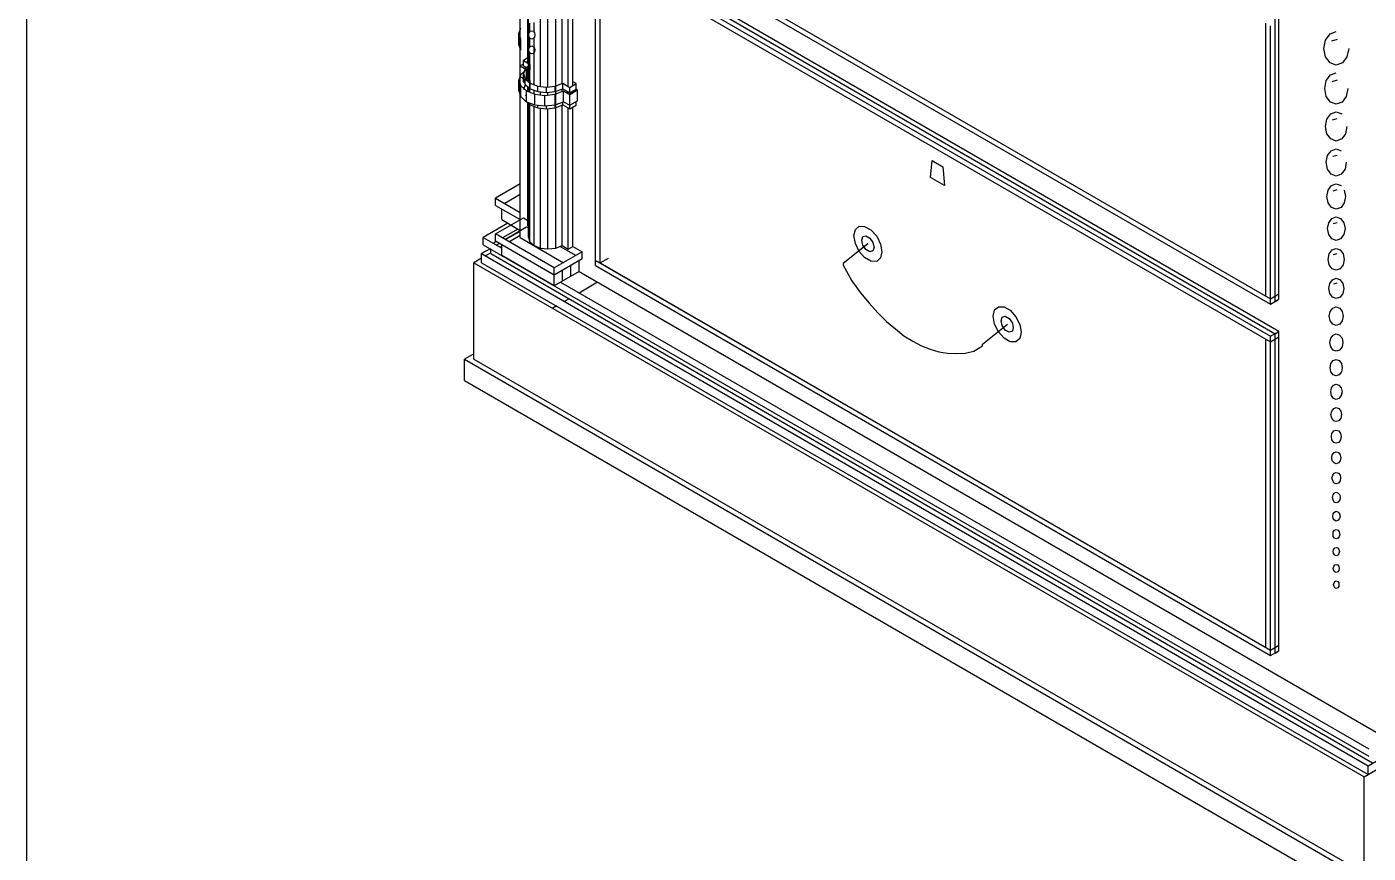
# Model space of a CAD drawing. Header units: inches. Extents: x 0.3 to 16.2, y 0.3 to 11.4.
# Drawn here: x 0.315 to 2.425, y 6.479 to 7.778 of the extents above; entities that cross this region are included whole.
import ezdxf

# ---------------------------------------------------------------- set-up
doc = ezdxf.new("R2010")
doc.units = ezdxf.units.IN
doc.header["$LTSCALE"] = 0.009843
doc.header["$MEASUREMENT"] = 0
doc.layers.add('GEOMETRY', color=7, linetype='Continuous')

msp = doc.modelspace()

# ---------------------------------------------------------------- linework, layer by layer
at = {"layer": 'GEOMETRY'}
for p, q in [((1.0909, 7.4465), (1.0909, 8.6193)), ((1.1469, 7.4299), (1.1469, 8.5898)), ((1.1228, 7.6843), (1.1228, 8.5504)), ((1.1346, 7.6835), (1.1346, 8.5496)), ((1.1567, 7.6886), (1.1567, 8.5547)), ((1.1665, 7.6843), (1.1665, 8.5504)), ((1.1736, 7.6858), (1.1736, 8.552)), ((1.2091, 7.9634), (2.2709, 7.3504)), ((1.2091, 7.9634), (2.2709, 7.3504)), ((1.2091, 7.9547), (2.2709, 7.3417)), ((1.2165, 7.9591), (2.2709, 7.3504)), ((1.1031, 7.7209), (1.1031, 7.9197)), ((2.2843, 7.2988), (1.2224, 7.9122)), ((2.2843, 7.2988), (1.2224, 7.9122)), ((1.1039, 7.6917), (1.1039, 7.8906)), ((1.2091, 7.9043), (2.2709, 7.2913)), ((1.2091, 7.9043), (2.2709, 7.2913)), ((1.2091, 7.8957), (2.2709, 7.2827)), ((1.2091, 7.4106), (1.2091, 7.8957)), ((1.2165, 7.9087), (2.2783, 7.2953)), ((1.2165, 7.9087), (2.2783, 7.2953)), ((1.2165, 7.4067), (1.2165, 7.8917)), ((1.2165, 7.415), (1.2165, 7.8917)), ((1.113, 7.7693), (1.113, 7.7846)), ((1.113, 7.7693), (1.113, 7.7846)), ((2.2783, 7.3461), (2.2783, 7.7921)), ((2.2843, 7.3496), (2.2843, 7.7957)), ((2.2843, 7.3579), (2.2843, 7.7874)), ((1.0886, 7.7673), (1.0917, 7.7764)), ((1.0917, 7.7583), (1.0886, 7.7673)), ((1.0917, 7.7583), (1.0886, 7.7673)), ((1.0886, 7.7504), (1.0886, 7.7673)), ((1.1043, 7.7654), (1.1051, 7.7685)), ((1.1051, 7.7618), (1.1043, 7.7654)), ((1.1051, 7.7685), (1.1067, 7.7709)), ((1.1063, 7.7701), (1.1063, 7.7839)), ((1.1067, 7.7709), (1.1094, 7.7717)), ((1.1094, 7.7717), (1.1118, 7.7709)), ((1.1118, 7.7709), (1.1134, 7.7685)), ((1.1134, 7.7685), (1.1142, 7.7654)), ((1.1142, 7.7654), (1.1134, 7.7618)), ((2.2638, 7.3543), (2.2638, 7.7839)), ((2.2709, 7.3504), (2.2709, 7.7795)), ((2.3575, 7.7571), (2.3646, 7.7669)), ((2.3646, 7.7669), (2.3744, 7.7705)), ((1.0917, 7.7413), (1.0886, 7.7504)), ((1.0909, 7.728), (1.0909, 7.7449)), ((1.0917, 7.7413), (1.0917, 7.7583)), ((1.1047, 7.7417), (1.1051, 7.7449)), ((1.1067, 7.7594), (1.1051, 7.7618)), ((1.1051, 7.7449), (1.1071, 7.7472)), ((1.1063, 7.7461), (1.1063, 7.7602)), ((1.1094, 7.7587), (1.1067, 7.7594)), ((1.1071, 7.7472), (1.1094, 7.748)), ((1.1118, 7.7594), (1.1094, 7.7587)), ((1.1094, 7.748), (1.1114, 7.7472)), ((1.1114, 7.7472), (1.1134, 7.7449)), ((1.1134, 7.7618), (1.1118, 7.7594)), ((1.113, 7.687), (1.113, 7.761)), ((1.113, 7.687), (1.113, 7.761)), ((1.1134, 7.7449), (1.1138, 7.7417)), ((2.3547, 7.7441), (2.3575, 7.7571)), ((2.3575, 7.7307), (2.3547, 7.7441)), ((2.3677, 7.7559), (2.3764, 7.7587)), ((2.3941, 7.7441), (2.3913, 7.7307)), ((1.1031, 7.7291), (1.0961, 7.7252)), ((1.0961, 7.7252), (1.1039, 7.7205)), ((1.0961, 7.7252), (1.1039, 7.7205)), ((1.0961, 7.7165), (1.0961, 7.7252)), ((1.1031, 7.7236), (1.1008, 7.722)), ((1.1051, 7.7386), (1.1047, 7.7417)), ((1.1071, 7.7362), (1.1051, 7.7386)), ((1.1063, 7.6752), (1.1063, 7.7374)), ((1.1094, 7.7354), (1.1071, 7.7362)), ((1.1114, 7.7362), (1.1094, 7.7354)), ((1.1134, 7.7386), (1.1114, 7.7362)), ((1.1138, 7.7417), (1.1134, 7.7386)), ((2.3646, 7.7213), (2.3575, 7.7307)), ((2.3913, 7.7307), (2.3843, 7.7213)), ((1.0917, 7.7031), (1.0886, 7.6941)), ((1.0961, 7.7193), (1.0909, 7.7165)), ((1.0909, 7.7165), (1.1008, 7.711)), ((1.0909, 7.7165), (1.1008, 7.711)), ((1.0909, 7.6996), (1.0909, 7.7165)), ((1.1008, 7.711), (1.0917, 7.7031)), ((1.0961, 7.7165), (1.1039, 7.7118)), ((1.0988, 7.7118), (1.0961, 7.7039)), ((1.0961, 7.7039), (1.0988, 7.6961)), ((1.0961, 7.7039), (1.0988, 7.6961)), ((1.0961, 7.6957), (1.0961, 7.7039)), ((1.1039, 7.7161), (1.0988, 7.7118)), ((1.1008, 7.6941), (1.1008, 7.711)), ((1.1031, 7.7039), (1.1008, 7.7024)), ((1.1031, 7.6957), (1.1031, 7.7122)), ((1.1063, 7.7189), (1.1067, 7.7189)), ((1.1063, 7.7189), (1.1067, 7.7189)), ((1.1067, 7.7189), (1.1063, 7.7181)), ((1.1063, 7.7106), (1.1067, 7.7102)), ((1.1067, 7.7102), (1.1067, 7.7189)), ((2.3587, 7.6933), (2.3654, 7.7024)), ((2.3744, 7.7177), (2.3646, 7.7213)), ((2.3654, 7.7024), (2.3744, 7.7055)), ((2.3843, 7.7213), (2.3744, 7.7177)), ((1.0886, 7.6941), (1.0917, 7.685)), ((1.0886, 7.6941), (1.0917, 7.685)), ((1.0886, 7.6772), (1.0886, 7.6941)), ((1.0909, 7.6996), (1.0961, 7.6969)), ((1.0917, 7.6681), (1.0917, 7.685)), ((1.0917, 7.685), (1.1008, 7.6772)), ((1.0917, 7.685), (1.1008, 7.6772)), ((1.0961, 7.6913), (1.0961, 7.6969)), ((1.0961, 7.6957), (1.0988, 7.6874)), ((1.0961, 7.6913), (1.0988, 7.6894)), ((1.0988, 7.6866), (1.0961, 7.6787)), ((1.0988, 7.6874), (1.0988, 7.6961)), ((1.0988, 7.6961), (1.1067, 7.6894)), ((1.0988, 7.6961), (1.1067, 7.6894)), ((1.0988, 7.6953), (1.1008, 7.6941)), ((1.0988, 7.6874), (1.1067, 7.6807)), ((1.0996, 7.687), (1.0988, 7.6866)), ((1.1008, 7.6969), (1.1039, 7.6953)), ((1.1008, 7.6969), (1.1039, 7.6953)), ((1.1031, 7.6764), (1.1031, 7.6839)), ((1.1039, 7.676), (1.1039, 7.6835)), ((1.1063, 7.6937), (1.1067, 7.6933)), ((1.1063, 7.6937), (1.1067, 7.6933)), ((1.1067, 7.6933), (1.1063, 7.6929)), ((1.1067, 7.685), (1.1067, 7.6933)), ((1.1067, 7.6807), (1.1067, 7.6894)), ((1.1067, 7.6894), (1.1185, 7.6846)), ((1.1067, 7.6894), (1.1185, 7.6846)), ((1.1067, 7.6807), (1.1185, 7.6764)), ((1.1185, 7.6764), (1.1185, 7.6846)), ((1.1185, 7.6846), (1.1323, 7.6831)), ((1.1185, 7.6846), (1.1323, 7.6831)), ((1.1323, 7.6831), (1.1461, 7.6846)), ((1.1323, 7.6831), (1.1461, 7.6846)), ((1.1323, 7.6748), (1.1323, 7.6831)), ((1.1461, 7.6846), (1.1579, 7.6894)), ((1.1461, 7.6846), (1.1579, 7.6894)), ((1.1461, 7.6764), (1.1461, 7.6846)), ((1.1461, 7.6764), (1.1579, 7.6807)), ((1.1567, 7.6764), (1.1567, 7.6803)), ((1.1579, 7.6807), (1.1579, 7.6894)), ((1.1579, 7.6894), (1.1689, 7.6827)), ((1.1579, 7.6894), (1.1689, 7.6827)), ((1.1579, 7.6807), (1.1689, 7.6744)), ((1.1689, 7.6827), (1.1787, 7.6886)), ((1.1689, 7.6827), (1.1787, 7.6886)), ((1.1689, 7.6744), (1.1689, 7.6827)), ((1.1689, 7.6744), (1.1787, 7.6799)), ((1.1787, 7.6886), (1.1736, 7.6913)), ((1.1787, 7.6799), (1.1787, 7.6886)), ((1.1811, 7.6787), (1.1787, 7.6799)), ((2.3563, 7.6811), (2.3587, 7.6933)), ((2.3587, 7.6685), (2.3563, 7.6811)), ((2.3681, 7.6921), (2.3764, 7.6945)), ((2.3925, 7.6811), (2.3902, 7.6685)), ((1.0886, 7.6772), (1.0917, 7.6681)), ((1.0917, 7.6681), (1.1008, 7.6602)), ((1.0988, 7.6705), (1.1008, 7.6693)), ((1.0988, 7.6705), (1.1008, 7.6693)), ((1.0988, 7.6622), (1.1067, 7.6555)), ((1.1008, 7.6602), (1.1008, 7.6772)), ((1.1008, 7.6772), (1.1142, 7.672)), ((1.1008, 7.6772), (1.1142, 7.672)), ((1.1008, 7.6602), (1.1142, 7.6551)), ((1.1031, 7.465), (1.1031, 7.6587)), ((1.1063, 7.4398), (1.1063, 7.6583)), ((1.113, 7.6724), (1.113, 7.6783)), ((1.113, 7.6724), (1.113, 7.6783)), ((1.1142, 7.6551), (1.1142, 7.672)), ((1.1142, 7.672), (1.1299, 7.6701)), ((1.1142, 7.672), (1.1299, 7.6701)), ((1.1185, 7.6764), (1.1323, 7.6748)), ((1.1228, 7.6709), (1.1228, 7.6756)), ((1.1299, 7.6701), (1.1457, 7.672)), ((1.1299, 7.6701), (1.1457, 7.672)), ((1.1299, 7.6535), (1.1299, 7.6701)), ((1.1323, 7.6748), (1.1461, 7.6764)), ((1.1346, 7.6709), (1.1346, 7.6748)), ((1.1457, 7.672), (1.1591, 7.6772)), ((1.1457, 7.672), (1.1591, 7.6772)), ((1.1457, 7.6551), (1.1457, 7.672)), ((1.1457, 7.6551), (1.1591, 7.6602)), ((1.1457, 7.6594), (1.1461, 7.6594)), ((1.1457, 7.6594), (1.1461, 7.6594)), ((1.1461, 7.6508), (1.1461, 7.6594)), ((1.1579, 7.6638), (1.1591, 7.663)), ((1.1579, 7.6638), (1.1591, 7.663)), ((1.1579, 7.6555), (1.1579, 7.6598)), ((1.1591, 7.6602), (1.1591, 7.6772)), ((1.1591, 7.6772), (1.1689, 7.6717)), ((1.1591, 7.6772), (1.1689, 7.6717)), ((1.1591, 7.6602), (1.1689, 7.6547)), ((1.1665, 7.6728), (1.1665, 7.676)), ((1.1689, 7.6717), (1.1811, 7.6787)), ((1.1689, 7.6717), (1.1811, 7.6787)), ((1.1689, 7.6547), (1.1689, 7.6717)), ((1.1689, 7.6547), (1.1811, 7.6618)), ((1.1736, 7.6744), (1.1736, 7.6772)), ((1.1787, 7.6547), (1.1787, 7.6602)), ((1.1811, 7.6618), (1.1811, 7.6787)), ((2.3654, 7.6594), (2.3587, 7.6685)), ((2.3744, 7.6563), (2.3654, 7.6594)), ((2.3835, 7.6594), (2.3744, 7.6563)), ((2.3902, 7.6685), (2.3835, 7.6594)), ((1.1039, 7.4465), (1.1039, 7.6579)), ((1.1067, 7.6555), (1.1067, 7.6579)), ((1.1067, 7.6555), (1.1185, 7.6508)), ((1.113, 7.4339), (1.113, 7.6531)), ((1.113, 7.4594), (1.113, 7.6531)), ((1.1142, 7.6551), (1.1299, 7.6535)), ((1.1185, 7.6508), (1.1185, 7.6547)), ((1.1185, 7.6508), (1.1323, 7.6492)), ((1.1228, 7.4299), (1.1228, 7.6504)), ((1.1299, 7.6535), (1.1457, 7.6551)), ((1.1323, 7.6492), (1.1323, 7.6535)), ((1.1323, 7.6492), (1.1461, 7.6508)), ((1.1346, 7.4287), (1.1346, 7.6496)), ((1.1461, 7.6508), (1.1579, 7.6555)), ((1.1567, 7.4339), (1.1567, 7.6551)), ((1.1579, 7.6555), (1.1689, 7.6492)), ((1.1665, 7.4283), (1.1665, 7.6504)), ((1.1689, 7.6492), (1.1689, 7.6575)), ((1.1689, 7.6492), (1.1787, 7.6547)), ((1.1736, 7.4327), (1.1736, 7.652)), ((2.3598, 7.6327), (2.3661, 7.6409)), ((2.3661, 7.6409), (2.3744, 7.6441)), ((2.3744, 7.6441), (2.3831, 7.6409)), ((2.3575, 7.6213), (2.3598, 7.6327)), ((2.3598, 7.6098), (2.3575, 7.6213)), ((2.3685, 7.6315), (2.376, 7.6339)), ((2.3913, 7.6213), (2.389, 7.6098)), ((2.3661, 7.6016), (2.3598, 7.6098)), ((2.3744, 7.5984), (2.3661, 7.6016)), ((2.3831, 7.6016), (2.3744, 7.5984)), ((2.389, 7.6098), (2.3831, 7.6016)), ((2.3587, 7.565), (2.3606, 7.5756)), ((2.3606, 7.5756), (2.3665, 7.5831)), ((2.3665, 7.5831), (2.3744, 7.5862)), ((2.3689, 7.5744), (2.376, 7.5764)), ((2.3744, 7.5862), (2.3823, 7.5831)), ((1.7362, 7.5409), (1.739, 7.5677)), ((1.739, 7.5677), (1.7559, 7.5579)), ((1.7559, 7.5579), (1.7583, 7.5283)), ((2.3606, 7.5539), (2.3587, 7.565)), ((2.3665, 7.5465), (2.3606, 7.5539)), ((2.3882, 7.5539), (2.3823, 7.5465)), ((2.3902, 7.565), (2.3882, 7.5539)), ((1.7583, 7.5283), (1.7362, 7.5409)), ((2.3744, 7.5433), (2.3665, 7.5465)), ((2.3823, 7.5465), (2.3744, 7.5433)), ((1.0909, 7.5311), (1.052, 7.5087)), ((1.0909, 7.5142), (1.0665, 7.5)), ((2.3598, 7.5114), (2.3618, 7.5213)), ((2.3618, 7.5012), (2.3598, 7.5114)), ((2.3618, 7.5213), (2.3669, 7.5283)), ((2.3669, 7.5283), (2.3744, 7.5311)), ((2.3693, 7.5201), (2.376, 7.522)), ((2.3744, 7.5311), (2.3819, 7.5283)), ((2.387, 7.5213), (2.389, 7.5114)), ((2.389, 7.5114), (2.387, 7.5012)), ((1.052, 7.5087), (1.0909, 7.4858)), ((1.052, 7.5087), (1.0909, 7.4858)), ((1.052, 7.4972), (1.052, 7.5087)), ((1.052, 7.4972), (1.0909, 7.4748)), ((1.0618, 7.4748), (1.0618, 7.4917)), ((2.3669, 7.4941), (2.3618, 7.5012)), ((2.3744, 7.4913), (2.3669, 7.4941)), ((2.3819, 7.4941), (2.3744, 7.4913)), ((2.387, 7.5012), (2.3819, 7.4941)), ((1.0717, 7.4693), (1.0327, 7.4465)), ((1.052, 7.4524), (1.0961, 7.4776)), ((1.0618, 7.4748), (1.0909, 7.4579)), ((1.0961, 7.4776), (1.1031, 7.4732)), ((2.3606, 7.4606), (2.3626, 7.4697)), ((2.3626, 7.4697), (2.3677, 7.4764)), ((2.3677, 7.4764), (2.3744, 7.4791)), ((2.3697, 7.4689), (2.376, 7.4705)), ((2.3744, 7.4791), (2.3811, 7.4764)), ((2.3811, 7.4764), (2.3862, 7.4697)), ((2.3862, 7.4697), (2.3882, 7.4606)), ((1.1445, 7.3988), (1.052, 7.4524)), ((1.1445, 7.3988), (1.052, 7.4524)), ((1.052, 7.4409), (1.052, 7.4524)), ((1.0874, 7.4598), (1.063, 7.4461)), ((1.0665, 7.4437), (1.1008, 7.4634)), ((1.0909, 7.4563), (1.0677, 7.4433)), ((1.0909, 7.4496), (1.074, 7.4398)), ((1.1008, 7.4634), (1.1039, 7.4618)), ((1.1031, 7.465), (1.1039, 7.4646)), ((1.6157, 7.4496), (1.6181, 7.4591)), ((1.6181, 7.437), (1.6157, 7.4496)), ((1.6181, 7.4591), (1.624, 7.4646)), ((1.624, 7.4646), (1.6327, 7.4642)), ((1.628, 7.4425), (1.6299, 7.448)), ((1.6299, 7.448), (1.6346, 7.4492)), ((1.6327, 7.4642), (1.6425, 7.4587)), ((1.6346, 7.4492), (1.6409, 7.4457)), ((1.6425, 7.4587), (1.6516, 7.4488)), ((1.6516, 7.4488), (1.6575, 7.4362)), ((2.3626, 7.4512), (2.3606, 7.4606)), ((2.3677, 7.4445), (2.3626, 7.4512)), ((2.3862, 7.4512), (2.3811, 7.4445)), ((2.3882, 7.4606), (2.3862, 7.4512)), ((1.0437, 7.4291), (1.0303, 7.4213)), ((1.0327, 7.4465), (1.0618, 7.4299)), ((1.0327, 7.4465), (1.0618, 7.4299)), ((1.0327, 7.4354), (1.0327, 7.4465)), ((1.0327, 7.4354), (2.4256, 6.6311)), ((1.0449, 7.4213), (1.0449, 7.4283)), ((1.0531, 7.4402), (1.0484, 7.4374)), ((1.1445, 7.3874), (1.052, 7.4409)), ((1.0583, 7.4374), (1.0531, 7.4346)), ((1.0618, 7.4327), (1.0594, 7.4311)), ((1.0618, 7.4185), (1.0618, 7.4354)), ((1.0909, 7.4465), (1.1591, 7.4071)), ((1.1039, 7.4465), (1.1063, 7.4398)), ((1.1063, 7.4398), (1.113, 7.4339)), ((1.113, 7.4339), (1.1228, 7.4299)), ((1.1228, 7.4299), (1.1346, 7.4287)), ((1.1346, 7.4287), (1.1469, 7.4299)), ((1.1469, 7.4299), (1.1567, 7.4339)), ((1.1539, 7.4327), (1.1787, 7.4185)), ((1.1567, 7.4339), (1.1665, 7.4283)), ((1.1665, 7.4283), (1.1736, 7.4327)), ((1.1736, 7.4327), (1.1886, 7.424)), ((1.6378, 7.4366), (1.5988, 7.4059)), ((1.624, 7.4248), (1.6181, 7.437)), ((1.6299, 7.4346), (1.628, 7.4425)), ((1.6346, 7.428), (1.6299, 7.4346)), ((1.6409, 7.4244), (1.6346, 7.428)), ((1.6409, 7.4457), (1.6457, 7.439)), ((1.6457, 7.439), (1.6476, 7.4311)), ((1.6476, 7.4311), (1.6457, 7.4256)), ((1.6575, 7.4362), (1.6598, 7.424)), ((2.3634, 7.4209), (2.3681, 7.4272)), ((2.3744, 7.4421), (2.3677, 7.4445)), ((2.3681, 7.4272), (2.3744, 7.4295)), ((2.3811, 7.4445), (2.3744, 7.4421)), ((2.3744, 7.4295), (2.3807, 7.4272)), ((2.3807, 7.4272), (2.3854, 7.4209)), ((1.0303, 7.4142), (1.0181, 7.4071)), ((1.0181, 7.4071), (2.4181, 6.5988)), ((1.0181, 7.4071), (2.4181, 6.5988)), ((1.0181, 7.2555), (1.0181, 7.4071)), ((1.0303, 7.4213), (2.4244, 6.6161)), ((1.0303, 7.4213), (2.4244, 6.6161)), ((1.0303, 7.4071), (1.0303, 7.4213)), ((1.0303, 7.4071), (2.4244, 6.6024)), ((1.0449, 7.4228), (1.0362, 7.4177)), ((1.0449, 7.4213), (2.4315, 6.6205)), ((1.1445, 7.3709), (1.0618, 7.4185)), ((1.1886, 7.424), (1.1445, 7.3988)), ((1.1886, 7.424), (1.1445, 7.3988)), ((1.1886, 7.413), (1.1445, 7.3874)), ((1.1835, 7.3933), (1.1835, 7.4102)), ((1.1886, 7.413), (1.1886, 7.424)), ((1.2091, 7.4106), (2.2709, 6.7976)), ((1.2091, 7.4106), (2.2709, 6.7976)), ((1.2091, 7.4106), (1.2165, 7.4067)), ((1.2091, 7.4024), (1.2091, 7.4106)), ((1.2165, 7.4067), (1.2299, 7.4142)), ((1.2165, 7.4067), (2.2709, 6.7976)), ((1.5988, 7.4059), (1.5988, 7.4031)), ((1.6327, 7.415), (1.624, 7.4248)), ((1.6425, 7.4094), (1.6327, 7.415)), ((1.6457, 7.4256), (1.6409, 7.4244)), ((1.6516, 7.4091), (1.6425, 7.4094)), ((1.6575, 7.4146), (1.6516, 7.4091)), ((1.6598, 7.424), (1.6575, 7.4146)), ((2.3618, 7.4122), (2.3634, 7.4209)), ((2.3634, 7.4039), (2.3618, 7.4122)), ((2.3701, 7.4201), (2.3756, 7.4217)), ((2.3854, 7.4209), (2.387, 7.4122)), ((2.387, 7.4122), (2.3854, 7.4039)), ((1.1445, 7.3874), (1.1445, 7.3988)), ((1.1835, 7.3933), (1.1445, 7.3709)), ((1.1445, 7.3709), (1.1445, 7.3933)), ((1.1575, 7.3783), (1.1575, 7.3949)), ((1.1705, 7.3858), (1.1705, 7.4028)), ((1.1835, 7.3933), (2.4547, 6.6591)), ((1.2091, 7.4024), (2.2709, 6.7894)), ((1.5988, 7.4031), (1.6126, 7.3787)), ((2.3681, 7.3976), (2.3634, 7.4039)), ((2.3744, 7.3953), (2.3681, 7.3976)), ((2.3807, 7.3976), (2.3744, 7.3953)), ((2.3854, 7.4039), (2.3807, 7.3976)), ((2.4181, 6.5988), (3.798, 7.3953)), ((2.4181, 6.5988), (3.798, 7.3953)), ((2.4244, 6.6161), (3.7858, 7.4024)), ((2.4244, 6.6161), (3.7858, 7.4024)), ((2.4244, 6.6024), (3.798, 7.3953)), ((1.1543, 7.3764), (2.4256, 6.6425)), ((1.1543, 7.3764), (2.4256, 6.6425)), ((1.2126, 7.3764), (1.1835, 7.3594)), ((1.6126, 7.3787), (1.6264, 7.3598)), ((2.3626, 7.3665), (2.3642, 7.3744)), ((2.3642, 7.3587), (2.3626, 7.3665)), ((2.3642, 7.3744), (2.3685, 7.3803)), ((2.3685, 7.3803), (2.3744, 7.3827)), ((2.3705, 7.3736), (2.3756, 7.3752)), ((2.3744, 7.3827), (2.3803, 7.3803)), ((2.3803, 7.3803), (2.3846, 7.3744)), ((2.3846, 7.3744), (2.3862, 7.3665)), ((2.3862, 7.3665), (2.3846, 7.3587)), ((1.1677, 7.3504), (1.1602, 7.3461)), ((1.6264, 7.3598), (1.6398, 7.3433)), ((1.6398, 7.3433), (1.6535, 7.328)), ((2.2638, 7.3543), (2.2709, 7.3504)), ((2.2709, 7.3504), (2.2843, 7.3579)), ((2.2709, 7.3504), (2.2843, 7.3579)), ((2.2709, 7.3504), (2.2843, 7.3579)), ((2.2709, 7.3417), (2.2709, 7.3504)), ((2.2709, 7.3417), (2.2843, 7.3496)), ((2.2783, 7.3461), (2.2843, 7.3496)), ((2.2843, 7.3496), (2.2843, 7.3579)), ((2.3685, 7.3528), (2.3642, 7.3587)), ((2.3744, 7.3508), (2.3685, 7.3528)), ((2.3803, 7.3528), (2.3744, 7.3508)), ((2.3846, 7.3587), (2.3803, 7.3528)), ((1.1484, 7.339), (1.1421, 7.3354)), ((1.6535, 7.328), (1.6673, 7.3146)), ((1.835, 7.3228), (1.837, 7.3327)), ((1.837, 7.3106), (1.835, 7.3228)), ((1.837, 7.3327), (1.8433, 7.3378)), ((1.8433, 7.3378), (1.852, 7.3378)), ((1.8472, 7.3157), (1.8492, 7.3213)), ((1.8492, 7.3213), (1.8539, 7.3228)), ((1.852, 7.3378), (1.8618, 7.3323)), ((1.8539, 7.3228), (1.8598, 7.3193)), ((1.8618, 7.3323), (1.8705, 7.322)), ((1.8705, 7.322), (1.8768, 7.3098)), ((2.3634, 7.3228), (2.365, 7.3303)), ((2.365, 7.3157), (2.3634, 7.3228)), ((2.365, 7.3303), (2.3689, 7.3358)), ((2.3689, 7.3358), (2.3744, 7.3378)), ((2.3744, 7.3378), (2.3799, 7.3358)), ((2.3799, 7.3358), (2.3839, 7.3303)), ((2.3839, 7.3303), (2.3854, 7.3228)), ((2.3854, 7.3228), (2.3839, 7.3157)), ((1.6673, 7.3146), (1.6811, 7.3028)), ((1.6811, 7.3028), (1.6945, 7.2921)), ((1.8181, 7.2791), (1.8571, 7.3102)), ((1.8433, 7.2984), (1.837, 7.3106)), ((1.8492, 7.3083), (1.8472, 7.3157)), ((1.8539, 7.3012), (1.8492, 7.3083)), ((1.8598, 7.2976), (1.8539, 7.3012)), ((1.8598, 7.3193), (1.865, 7.3122)), ((1.865, 7.3122), (1.8665, 7.3047)), ((1.8665, 7.3047), (1.865, 7.2992)), ((1.8768, 7.3098), (1.8787, 7.2976)), ((2.3689, 7.3102), (2.365, 7.3157)), ((2.3744, 7.3083), (2.3689, 7.3102)), ((2.3799, 7.3102), (2.3744, 7.3083)), ((2.3839, 7.3157), (2.3799, 7.3102)), ((1.6945, 7.2921), (1.7083, 7.2835)), ((1.7083, 7.2835), (1.722, 7.2764)), ((1.8181, 7.2764), (1.8181, 7.2791)), ((1.852, 7.2882), (1.8433, 7.2984)), ((1.8618, 7.2827), (1.852, 7.2882)), ((1.865, 7.2992), (1.8598, 7.2976)), ((1.8705, 7.2827), (1.8618, 7.2827)), ((1.8768, 7.2878), (1.8705, 7.2827)), ((1.8787, 7.2976), (1.8768, 7.2878)), ((2.2638, 7.287), (2.2709, 7.2827)), ((2.2638, 7.287), (2.2709, 7.2827)), ((2.2638, 6.802), (2.2638, 7.287)), ((2.2709, 7.2913), (2.2843, 7.2988)), ((2.2709, 7.2913), (2.2843, 7.2988)), ((2.2772, 7.2949), (2.2709, 7.2913)), ((2.2709, 7.2827), (2.2709, 7.2913)), ((2.2709, 7.2827), (2.2843, 7.2906)), ((2.2709, 7.2827), (2.2843, 7.2906)), ((2.2709, 7.2827), (2.2843, 7.2906)), ((2.2709, 6.7976), (2.2709, 7.2827)), ((2.2783, 7.2953), (2.2843, 7.2988)), ((2.2783, 7.2953), (2.2843, 7.2988)), ((2.2783, 6.7933), (2.2783, 7.2953)), ((2.2843, 6.7969), (2.2843, 7.2988)), ((2.2843, 7.2906), (2.2843, 7.2988)), ((2.2843, 6.8055), (2.2843, 7.2906)), ((2.3642, 7.2815), (2.3657, 7.2886)), ((2.3657, 7.2748), (2.3642, 7.2815)), ((2.3657, 7.2886), (2.3693, 7.2933)), ((2.3693, 7.2933), (2.3744, 7.2953)), ((2.3744, 7.2953), (2.3795, 7.2933)), ((2.3795, 7.2933), (2.3835, 7.2886)), ((2.3835, 7.2886), (2.3846, 7.2815)), ((2.3846, 7.2815), (2.3835, 7.2748)), ((1.0181, 7.2638), (1.0031, 7.2555)), ((1.722, 7.2764), (1.7358, 7.2709)), ((1.7358, 7.2709), (1.7496, 7.2669)), ((1.7496, 7.2669), (1.763, 7.2646)), ((1.763, 7.2646), (1.7768, 7.2642)), ((1.7768, 7.2642), (1.7906, 7.265)), ((1.7906, 7.265), (1.8043, 7.2677)), ((1.8043, 7.2677), (1.8181, 7.2764)), ((2.3693, 7.2697), (2.3657, 7.2748)), ((2.3744, 7.2677), (2.3693, 7.2697)), ((2.3795, 7.2697), (2.3744, 7.2677)), ((2.3835, 7.2748), (2.3795, 7.2697)), ((1.0031, 7.2555), (2.411, 6.4425)), ((1.0031, 7.2555), (2.411, 6.4425)), ((1.0031, 7.2217), (1.0031, 7.2555)), ((1.0181, 7.2555), (2.4181, 6.4469)), ((2.365, 7.2417), (2.3661, 7.2484)), ((2.3661, 7.2354), (2.365, 7.2417)), ((2.3661, 7.2484), (2.3697, 7.2531)), ((2.3697, 7.2531), (2.3744, 7.2547)), ((2.3744, 7.2547), (2.3791, 7.2531)), ((2.3791, 7.2531), (2.3827, 7.2484)), ((2.3827, 7.2484), (2.3839, 7.2417)), ((2.3839, 7.2417), (2.3827, 7.2354)), ((1.0031, 7.2217), (2.411, 6.4091)), ((2.3697, 7.2307), (2.3661, 7.2354)), ((2.3744, 7.2291), (2.3697, 7.2307)), ((2.3701, 7.2146), (2.3744, 7.2161)), ((2.3791, 7.2307), (2.3744, 7.2291)), ((2.3744, 7.2161), (2.3787, 7.2146)), ((2.3827, 7.2354), (2.3791, 7.2307)), ((2.3657, 7.2039), (2.3669, 7.2102)), ((2.3669, 7.198), (2.3657, 7.2039)), ((2.3669, 7.2102), (2.3701, 7.2146)), ((2.3701, 7.1937), (2.3669, 7.198)), ((2.3787, 7.2146), (2.3823, 7.2102)), ((2.3823, 7.198), (2.3787, 7.1937)), ((2.3823, 7.2102), (2.3835, 7.2039)), ((2.3835, 7.2039), (2.3823, 7.198)), ((2.3661, 7.1681), (2.3673, 7.1736)), ((2.3673, 7.1736), (2.3705, 7.1776)), ((2.3744, 7.1921), (2.3701, 7.1937)), ((2.3705, 7.1776), (2.3744, 7.1791)), ((2.3787, 7.1937), (2.3744, 7.1921)), ((2.3744, 7.1791), (2.3787, 7.1776)), ((2.3787, 7.1776), (2.3815, 7.1736)), ((2.3815, 7.1736), (2.3827, 7.1681)), ((2.3673, 7.1626), (2.3661, 7.1681)), ((2.3705, 7.1583), (2.3673, 7.1626)), ((2.3744, 7.1571), (2.3705, 7.1583)), ((2.3787, 7.1583), (2.3744, 7.1571)), ((2.3815, 7.1626), (2.3787, 7.1583)), ((2.3827, 7.1681), (2.3815, 7.1626)), ((2.3669, 7.1335), (2.3677, 7.1386)), ((2.3677, 7.1283), (2.3669, 7.1335)), ((2.3677, 7.1386), (2.3705, 7.1425)), ((2.3705, 7.1425), (2.3744, 7.1437)), ((2.3744, 7.1437), (2.3783, 7.1425)), ((2.3783, 7.1425), (2.3811, 7.1386)), ((2.3811, 7.1386), (2.3823, 7.1335)), ((2.3823, 7.1335), (2.3811, 7.1283)), ((2.3705, 7.1244), (2.3677, 7.1283)), ((2.3744, 7.1232), (2.3705, 7.1244)), ((2.3709, 7.1087), (2.3744, 7.1098)), ((2.3783, 7.1244), (2.3744, 7.1232)), ((2.3744, 7.1098), (2.378, 7.1087)), ((2.3811, 7.1283), (2.3783, 7.1244)), ((2.3673, 7.1004), (2.3681, 7.1051)), ((2.3681, 7.0953), (2.3673, 7.1004)), ((2.3681, 7.1051), (2.3709, 7.1087)), ((2.3709, 7.0921), (2.3681, 7.0953)), ((2.3744, 7.0906), (2.3709, 7.0921)), ((2.378, 7.0921), (2.3744, 7.0906)), ((2.378, 7.1087), (2.3807, 7.1051)), ((2.3807, 7.0953), (2.378, 7.0921)), ((2.3807, 7.1051), (2.3815, 7.1004)), ((2.3815, 7.1004), (2.3807, 7.0953)), ((2.3677, 7.0685), (2.3689, 7.0728)), ((2.3689, 7.0642), (2.3677, 7.0685)), ((2.3689, 7.0728), (2.3713, 7.076)), ((2.3713, 7.076), (2.3744, 7.0772)), ((2.3744, 7.0772), (2.378, 7.076)), ((2.378, 7.076), (2.3803, 7.0728)), ((2.3803, 7.0728), (2.3811, 7.0685)), ((2.3811, 7.0685), (2.3803, 7.0642)), ((2.3713, 7.0606), (2.3689, 7.0642)), ((2.3744, 7.0594), (2.3713, 7.0606)), ((2.378, 7.0606), (2.3744, 7.0594)), ((2.3803, 7.0642), (2.378, 7.0606)), ((2.3685, 7.0378), (2.3693, 7.0421)), ((2.3693, 7.0339), (2.3685, 7.0378)), ((2.3693, 7.0421), (2.3713, 7.0449)), ((2.3713, 7.0307), (2.3693, 7.0339)), ((2.3713, 7.0449), (2.3744, 7.0461)), ((2.3744, 7.0295), (2.3713, 7.0307)), ((2.3744, 7.0461), (2.3776, 7.0449)), ((2.3776, 7.0307), (2.3744, 7.0295)), ((2.3776, 7.0449), (2.3799, 7.0421)), ((2.3799, 7.0339), (2.3776, 7.0307)), ((2.3799, 7.0421), (2.3807, 7.0378)), ((2.3807, 7.0378), (2.3799, 7.0339)), ((2.3689, 7.0083), (2.3697, 7.0122)), ((2.3697, 7.0047), (2.3689, 7.0083)), ((2.3697, 7.0122), (2.3717, 7.015)), ((2.3717, 7.002), (2.3697, 7.0047)), ((2.3717, 7.015), (2.3744, 7.0161)), ((2.3744, 7.0161), (2.3772, 7.015)), ((2.3772, 7.015), (2.3795, 7.0122)), ((2.3795, 7.0047), (2.3772, 7.002)), ((2.3795, 7.0122), (2.3803, 7.0083)), ((2.3803, 7.0083), (2.3795, 7.0047)), ((2.3693, 6.9799), (2.3697, 6.9839)), ((2.3697, 6.9839), (2.3717, 6.9862)), ((2.3744, 7.0008), (2.3717, 7.002)), ((2.3717, 6.9862), (2.3744, 6.9874)), ((2.3772, 7.002), (2.3744, 7.0008)), ((2.3744, 6.9874), (2.3772, 6.9862)), ((2.3772, 6.9862), (2.3791, 6.9839)), ((2.3791, 6.9839), (2.3799, 6.9799)), ((2.3697, 6.9764), (2.3693, 6.9799)), ((2.3717, 6.974), (2.3697, 6.9764)), ((2.3744, 6.9728), (2.3717, 6.974)), ((2.3772, 6.974), (2.3744, 6.9728)), ((2.3791, 6.9764), (2.3772, 6.974)), ((2.3799, 6.9799), (2.3791, 6.9764)), ((2.3697, 6.9528), (2.3701, 6.9563)), ((2.3701, 6.9496), (2.3697, 6.9528)), ((2.3701, 6.9563), (2.372, 6.9587)), ((2.372, 6.9469), (2.3701, 6.9496)), ((2.372, 6.9587), (2.3744, 6.9594)), ((2.3744, 6.9461), (2.372, 6.9469)), ((2.3744, 6.9594), (2.3768, 6.9587)), ((2.3768, 6.9469), (2.3744, 6.9461)), ((2.3768, 6.9587), (2.3787, 6.9563)), ((2.3787, 6.9496), (2.3768, 6.9469)), ((2.3787, 6.9563), (2.3795, 6.9528)), ((2.3795, 6.9528), (2.3787, 6.9496)), ((2.3697, 6.9264), (2.3705, 6.9295)), ((2.3705, 6.9232), (2.3697, 6.9264)), ((2.3705, 6.9295), (2.372, 6.9319)), ((2.372, 6.9209), (2.3705, 6.9232)), ((2.372, 6.9319), (2.3744, 6.9327)), ((2.3744, 6.9201), (2.372, 6.9209)), ((2.3744, 6.9327), (2.3768, 6.9319)), ((2.3768, 6.9209), (2.3744, 6.9201)), ((2.3768, 6.9319), (2.3783, 6.9295)), ((2.3783, 6.9232), (2.3768, 6.9209)), ((2.3783, 6.9295), (2.3791, 6.9264)), ((2.3791, 6.9264), (2.3783, 6.9232)), ((2.3701, 6.9008), (2.3709, 6.9035)), ((2.3709, 6.898), (2.3701, 6.9008)), ((2.3709, 6.9035), (2.3724, 6.9059)), ((2.3724, 6.9059), (2.3744, 6.9067)), ((2.3744, 6.9067), (2.3768, 6.9059)), ((2.3768, 6.9059), (2.3783, 6.9035)), ((2.3783, 6.9035), (2.3787, 6.9008)), ((2.3787, 6.9008), (2.3783, 6.898)), ((2.3724, 6.8957), (2.3709, 6.898)), ((2.3744, 6.8949), (2.3724, 6.8957)), ((2.3768, 6.8957), (2.3744, 6.8949)), ((2.3783, 6.898), (2.3768, 6.8957)), ((2.2638, 6.802), (2.2709, 6.7976)), ((2.2709, 6.7976), (2.2843, 6.8055)), ((2.2709, 6.7976), (2.2843, 6.8055)), ((2.2709, 6.7976), (2.2843, 6.8055)), ((2.2709, 6.7894), (2.2709, 6.7976)), ((2.2709, 6.7894), (2.2843, 6.7969)), ((2.2783, 6.7933), (2.2843, 6.7969)), ((2.2843, 6.7969), (2.2843, 6.8055)), ((2.4244, 6.6024), (2.4244, 6.6161)), ((2.4181, 6.4469), (2.4181, 6.5988))]:
    msp.add_line(p, q, dxfattribs=at)
msp.add_lwpolyline([(0.315, 11.378), (16.2205, 11.378), (16.2205, 0.315), (0.315, 0.315), (0.315, 11.378)], dxfattribs=at)

doc.saveas('drawing.dxf')
